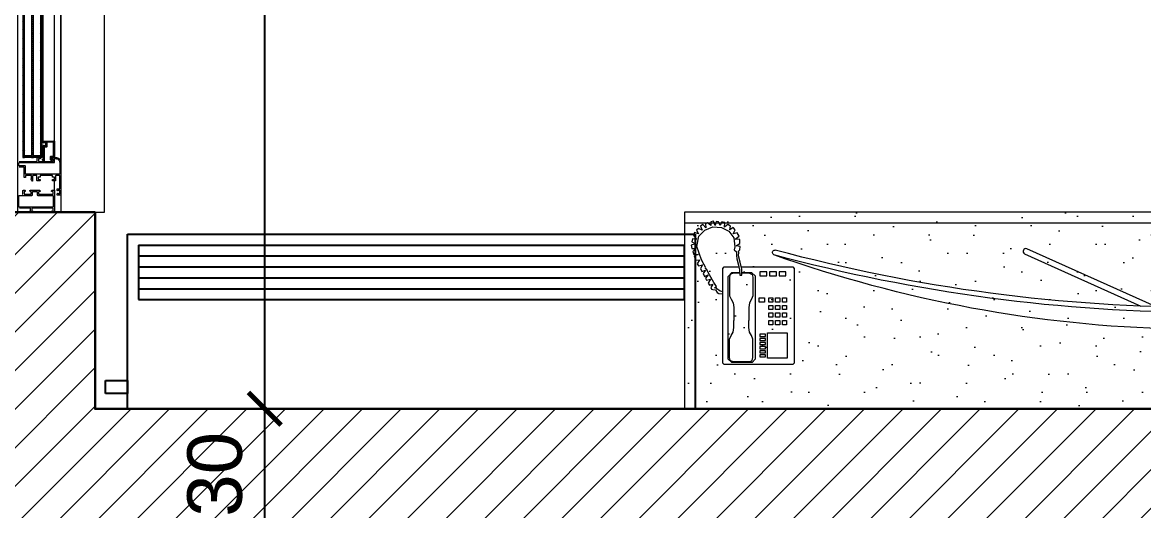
# Model space of a CAD drawing. Header units: centimetres. Extents: x 99002 to 104403, y -55119 to -48358.
# Drawn here: x 99912.7 to 100169.4, y -50980.7 to -50868.9 of the extents above; entities that cross this region are included whole.
import ezdxf

# ---------------------------------------------------------------- set-up
doc = ezdxf.new("R2010")
doc.units = ezdxf.units.CM
doc.header["$LTSCALE"] = 50
doc.header["$MEASUREMENT"] = 0
doc.layers.get('0').update_dxf_attribs({"color": 8})
doc.layers.add('COTE 50ème', color=1, linetype='Continuous')
doc.layers.add('klima', color=195, linetype='Continuous')
for name, color, linetype, lineweight in [('MACONNERIE COUPE', 7, 'Continuous', 30), ('MACONNERIE HACHURE', 253, 'Continuous', 13), ('MOBILE_Pen_No__18', 9, 'Continuous', 15), ('WINDOWS', 21, 'Continuous', 5)]:
    doc.layers.add(name, color=color, linetype=linetype, lineweight=lineweight)
doc.layers.add('MOBILE_Pen_No__12', color=7, linetype='Continuous', lineweight=18, true_color=0xa7a7a7)
doc.styles.add('RS_TXT_50', font='arial.ttf', dxfattribs={"height": 12.5})
doc.dimstyles.new('RS_50CM_LINEAIRE', dxfattribs={"dimscale": 5, "dimtxt": 12.5, "dimasz": 1.5, "dimexe": 1, "dimexo": 2.5, "dimgap": 1, "dimtad": 1, "dimdec": 1, "dimrnd": 0.5, "dimdsep": 46, "dimtxsty": 'RS_TXT_50', "dimblk1": 'ARCHTICK', "dimblk2": 'ARCHTICK', "dimsah": 1, "dimcen": 2.5, "dimdle": 1, "dimclrt": 4, "dimadec": 0, "dimazin": 2, "dimtfac": 1, "dimtdec": 1, "dimtix": 1, "dimtmove": 2, "dimatfit": 3, "dimfxl": 1, "dimtolj": 1, "dimtzin": 0, "dimarcsym": 0})

# ---------------------------------------------------------------- blocks, each defined once
blk = doc.blocks.new('DRITARE POS 3')
at = {"layer": 'WINDOWS'}
h = blk.add_hatch(dxfattribs=at)
h.set_pattern_fill('ANSI31', color=140, scale=2.5, angle=450)
h.set_pattern_definition([(135, (-46708.9128, -43842.58123), (-0.2209708691, -0.2209708691), [])])
h.paths.add_polyline_path([(-8.71, -90.15), (-8.71, -147.54), (-8.31, -147.54), (-8.31, -90.15)])
h.paths.add_polyline_path([(-6.71, -90.15), (-6.71, -147.54), (-6.31, -147.54), (-6.31, -90.15)])
h.paths.add_polyline_path([(-4.71, -90.15), (-4.71, -147.53), (-4.31, -147.53), (-4.31, -90.15)])
at = {"layer": 'WINDOWS', "transparency": 33554559}
h = blk.add_hatch(dxfattribs=at)
h.set_pattern_fill('ANSI31', color=140, angle=450)
h.set_pattern_definition([(135, (-46708.90849, -43859.58123), (-0.08838834765, -0.08838834765), [])])
h.paths.add_polyline_path([(-6.71, -147.54), (-8.31, -147.54), (-8.31, -147.14), (-6.71, -147.14)])
h.paths.add_polyline_path([(-4.71, -147.54), (-6.31, -147.54), (-6.31, -147.14), (-4.71, -147.14)])
h.paths.add_polyline_path([(-6.71, -90.55), (-8.31, -90.55), (-8.31, -90.15), (-6.71, -90.15)])
h.paths.add_polyline_path([(-4.71, -90.55), (-6.31, -90.55), (-6.31, -90.15), (-4.71, -90.15)])
h = blk.add_hatch(dxfattribs=at)
h.set_pattern_fill('ANSI31', color=256, angle=450)
h.set_pattern_definition([(135, (-46708.71279, -43842.58135), (-0.08838834765, -0.08838834765), [])])
h.paths.add_polyline_path([(-1.72, -147.16, -0.414214), (-1.81, -147.25), (-2.28, -147.25, 0.414214), (-2.37, -147.34), (-2.37, -148.08, 1.835735), (-2.15, -147.94), (-2.15, -147.47), (-1.74, -147.47), (-1.5, -147.53), (-1.5, -143.85, 0.414214), (-1.55, -143.8), (-4.06, -143.8, 0.414214), (-4.12, -143.85), (-4.12, -144.06, 0.250765), (-4.09, -144.1), (-3.92, -144.24, 0.599022), (-3.84, -144.19), (-3.84, -144.06), (-3.46, -144.06), (-3.46, -144.92), (-3.84, -144.92), (-3.84, -144.79, 0.649779), (-3.93, -144.74), (-4.1, -144.88, 0.212283), (-4.12, -144.92), (-4.12, -145.12, 0.414214), (-4.06, -145.18), (-4.02, -145.18), (-4.02, -147.92), (-4.15, -147.92, 0.603122), (-4.23, -148.07), (-3.99, -148.42, 0.737396), (-3.82, -148.37), (-3.82, -145.18), (-3.31, -145.18, 0.414214), (-3.22, -145.08), (-3.22, -144.02), (-1.81, -144.02, -0.414214), (-1.72, -144.11)])
at = {"layer": 'WINDOWS'}
for p, q in [((-0.01, -148.63), (0, -88.98)), ((-4.11, -93.84), (-4.12, -143.85)), ((-1.5, -143.85), (-1.49, -93.84)), ((-1.5, -155.12), (-1.5, -152.86))]:
    blk.add_line(p, q, dxfattribs=at)
for points in [[(-9.9, -160.11), (-9.9, 0), (0, 0), (0, -160.11)], [(-1.78, -158.84), (-1.83, -158.9), (-9.56, -158.9), (-9.62, -158.84), (-9.62, -156.3), (-9.56, -156.25), (-6.63, -156.25), (-6.54, -156.15), (-6.54, -155.41), (-6.44, -155.31), (-5.51, -155.31), (-5.42, -155.41), (-5.42, -156.15), (-5.32, -156.25), (-1.83, -156.25), (-1.78, -156.3)]]:
    blk.add_lwpolyline(points, close=True, dxfattribs=at)
at = {"layer": 'WINDOWS', "color": 165}
blk.add_lwpolyline([(0, 0), (0, -160.11), (10, -160.11), (10, 0)], close=True, dxfattribs=at)
at = {"layer": 'WINDOWS', "color": 140}
for points in [[(-8.71, -90.15), (-8.71, -147.54), (-8.31, -147.54), (-8.31, -90.15)], [(-6.71, -90.15), (-6.71, -147.54), (-6.31, -147.54), (-6.31, -90.15)], [(-4.71, -90.15), (-4.71, -147.53), (-4.31, -147.53), (-4.31, -90.15)], [(-6.71, -147.54), (-8.31, -147.54), (-8.31, -147.14), (-6.71, -147.14)], [(-4.71, -147.54), (-6.31, -147.54), (-6.31, -147.14), (-4.71, -147.14)]]:
    blk.add_lwpolyline(points, close=True, dxfattribs=at)
at = {"layer": 'WINDOWS'}
for points in [[(-9.56, -148.46), (-5.47, -148.46, 0.414214), (-5.42, -148.41), (-5.42, -147.59, -0.414214), (-5.36, -147.53), (-4.97, -147.53, -0.198912), (-4.93, -147.55), (-4.78, -147.7, -0.198912), (-4.76, -147.74), (-4.76, -147.81, -0.414214), (-4.82, -147.87), (-5.04, -147.87, 0.414214), (-5.14, -147.96), (-5.14, -148.37, 0.414214), (-5.04, -148.46), (-1.87, -148.46, 0.414214), (-1.78, -148.37), (-1.78, -147.96, 0.414214), (-1.87, -147.87), (-2.09, -147.87, -0.414214), (-2.15, -147.81), (-2.15, -147.74, -0.198912), (-2.13, -147.7), (-1.98, -147.55, -0.198912), (-1.94, -147.53), (-1.22, -147.53, -0.414214), (0, -148.74), (0, -156.1, -0.414214), (-0.06, -156.15), (-0.84, -156.15, -0.414214), (-0.9, -156.1), (-0.9, -155.89, -0.250765), (-0.88, -155.85), (-0.71, -155.72, -0.599022), (-0.62, -155.76), (-0.62, -155.86, 0.414214), (-0.56, -155.91), (-0.3, -155.91, 0.414214), (-0.25, -155.86), (-0.25, -155.07, 0.414214), (-0.3, -155.02), (-0.56, -155.02, 0.414214), (-0.62, -155.07), (-0.62, -155.16, -0.599022), (-0.71, -155.21), (-0.88, -155.08, -0.250765), (-0.9, -155.03), (-0.9, -154.83, -0.414214), (-0.84, -154.77), (-0.34, -154.77, 0.414214), (-0.28, -154.72), (-0.28, -151.77, 0.414214), (-0.38, -151.67), (-1.12, -151.67, 0.414214), (-1.22, -151.77), (-1.22, -152.79, -0.414214), (-1.31, -152.89), (-1.87, -152.89, -0.414214), (-1.96, -152.79), (-1.96, -152.66, -0.414214), (-1.91, -152.61), (-1.55, -152.61, 0.414214), (-1.5, -152.55), (-1.5, -152.1, 0.414214), (-1.55, -152.05), (-1.91, -152.05, -0.414214), (-1.96, -151.99), (-1.96, -151.73, 0.414214), (-2.02, -151.67), (-4.71, -151.67, 0.414214), (-4.76, -151.73), (-4.76, -151.99, -0.414214), (-4.82, -152.05), (-5.17, -152.05, 0.414214), (-5.23, -152.1), (-5.23, -152.55, 0.414214), (-5.17, -152.61), (-4.82, -152.61, -0.414214), (-4.76, -152.66), (-4.76, -152.79, -0.414214), (-4.86, -152.89), (-5.42, -152.89, -0.414214), (-5.51, -152.79), (-5.51, -151.77, 0.414214), (-5.6, -151.67), (-6.39, -151.67, 0.414214), (-6.48, -151.77), (-6.48, -152.89, -0.809546), (-6.66, -152.93), (-6.85, -152.5, -0.543142), (-6.8, -152.42, 0.414214), (-6.74, -152.36), (-6.74, -151.77, 0.414214), (-6.84, -151.67), (-8.07, -151.67, 0.414214), (-8.12, -151.73), (-8.12, -152.08, -0.414214), (-8.18, -152.14), (-8.35, -152.14, -0.414214), (-8.4, -152.08), (-8.4, -149.86, 0.414214), (-8.5, -149.77), (-9.56, -149.77, 0.414214)], [(-8.83, -155.97, 0.414214), (-8.74, -155.87), (-8.74, -155.22, -0.414214), (-8.55, -155.03), (-8.3, -155.03, -0.198912), (-8.26, -155.05), (-8.2, -155.11, -0.198912), (-8.18, -155.15), (-8.18, -155.26, -0.414214), (-8.24, -155.31), (-8.4, -155.31, 0.414214), (-8.46, -155.37), (-8.46, -155.87, 0.414214), (-8.37, -155.97), (-6.91, -155.97, 0.414214), (-6.82, -155.87), (-6.82, -155.37, 0.414214), (-6.87, -155.31), (-7.04, -155.31, -0.414214), (-7.1, -155.26), (-7.1, -155.15, -0.198912), (-7.08, -155.11), (-7.02, -155.05, -0.198912), (-6.98, -155.03), (-4.97, -155.03, -0.198912), (-4.93, -155.05), (-4.78, -155.2, -0.198912), (-4.76, -155.24), (-4.76, -155.31, -0.414214), (-4.82, -155.37), (-5.01, -155.37, 0.340481), (-5.14, -155.46), (-5.14, -155.87, 0.414214), (-5.04, -155.97), (-1.87, -155.97, 0.414214), (-1.78, -155.87), (-1.78, -155.46, 0.414214), (-1.87, -155.37), (-2.09, -155.37, -0.414214), (-2.15, -155.31), (-2.15, -155.24, -0.198912), (-2.13, -155.2), (-1.98, -155.05, -0.198912), (-1.94, -155.03), (-1.55, -155.03, -0.414214), (-1.5, -155.09), (-1.5, -160.06, -0.414214), (-1.55, -160.11), (-2.13, -160.11, -0.322823), (-2.19, -160.07), (-2.24, -159.91, -0.511918), (-2.19, -159.83), (-1.87, -159.83, 0.414214), (-1.78, -159.74), (-1.78, -159.27, 0.414214), (-1.87, -159.18), (-6.57, -159.18, 0.414214), (-6.67, -159.27), (-6.67, -159.74, 0.414214), (-6.57, -159.83), (-6.44, -159.83, -0.511918), (-6.39, -159.91), (-6.45, -160.07, -0.322823), (-6.5, -160.11), (-7.12, -160.11, -0.322823), (-7.17, -160.07), (-7.23, -159.91, -0.511918), (-7.17, -159.83), (-7.04, -159.83, 0.414214), (-6.95, -159.74), (-6.95, -159.27, 0.414214), (-7.04, -159.18), (-9.52, -159.18, 0.414214)]]:
    blk.add_lwpolyline(points, format="xyb", dxfattribs=at)
for points in [[(-1.74, -147.47), (-2.09, -147.47, 0.414214), (-2.15, -147.53), (-2.15, -147.9, 0.247394), (-2.13, -147.95, -1.657435), (-2.37, -148.08), (-2.37, -147.34, -0.414214), (-2.28, -147.25), (-1.81, -147.25, 0.414214), (-1.72, -147.16), (-1.72, -144.11, 0.414214), (-1.81, -144.02), (-3.16, -144.02, 0.414214), (-3.22, -144.08), (-3.22, -145.08, -0.414214), (-3.31, -145.18), (-3.76, -145.18, 0.414214), (-3.82, -145.23), (-3.82, -148.37, -0.737396), (-3.99, -148.42), (-4.23, -148.07, -0.603122), (-4.15, -147.92), (-4.08, -147.92, 0.414214), (-4.02, -147.87), (-4.02, -145.18), (-4.06, -145.18, -0.414214), (-4.12, -145.12), (-4.12, -144.92, -0.250765), (-4.09, -144.87), (-3.92, -144.74, -0.599022), (-3.84, -144.79), (-3.84, -144.86, 0.414214), (-3.78, -144.92), (-3.52, -144.92, 0.414214), (-3.46, -144.86), (-3.46, -144.11, 0.414214), (-3.52, -144.06), (-3.78, -144.06, 0.414214), (-3.84, -144.11), (-3.84, -144.19, -0.599022), (-3.92, -144.24), (-4.09, -144.1, -0.250765), (-4.12, -144.06), (-4.12, -143.85, -0.414214), (-4.06, -143.8), (-1.55, -143.8, -0.414214), (-1.5, -143.85), (-1.5, -147.47), (-1.5, -147.53), (-1.74, -147.53)], [(-1.5, -147.9, -0.414214), (-1.4, -147.81), (-1.18, -147.81), (-1.18, -147.81, -0.414214), (-0.28, -148.74), (-0.28, -151.34, -0.414214), (-0.34, -151.39), (-8.07, -151.39, -0.414214), (-8.12, -151.34), (-8.12, -149.58, 0.414214), (-8.22, -149.49), (-9.52, -149.49, -0.414214), (-9.62, -149.4), (-9.62, -148.84, -0.414214), (-9.52, -148.74), (-1.59, -148.74, 0.414214), (-1.5, -148.65)]]:
    blk.add_lwpolyline(points, format="xyb", close=True, dxfattribs=at)
blk = doc.blocks.new('Samsung Curved UHD TV_top_cad-block.com')
at = {"color": 0}
for points in [[(-9.4, 104), (-9.4, 18.2, -0.414214), (-27.4, 0.2), (-43.3, 0.2, 0.08003), (-575.5, -98.3)], [(10.6, 104), (10.6, 18.2, 0.414214), (28.6, 0.2), (44.4, 0.2, -0.08003), (576.7, -98.3)], [(-69.5, -29.6), (-240.1, -106.2, -0.969023), (-243.1, -99.6), (-88.9, -30.3)], [(70.7, -29.6), (241.3, -106.2, 0.969023), (244.3, -99.6), (90.1, -30.3)]]:
    blk.add_lwpolyline(points, format="xyb", dxfattribs=at)
for points in [[(0.6, 105.8), (-7.6, 105.8)], [(0.6, 105.8), (8.8, 105.8)]]:
    blk.add_lwpolyline(points, dxfattribs=at)
for centre, radius, start, end in [((-7.6, 104), 1.8, 90, 180), ((8.8, 104), 1.8, 0, 90), ((-1.5, 2066.6), 2066.6, 269.2806, 270.801), ((0.6, -2232.7), 2210.8, 74.8955, 105.1045), ((0.6, -2232.7), 2204.3, 74.8955, 105.1045), ((-573.7, -101.2), 3.43, 122.2401, 267.969), ((574.9, -101.2), 3.43, 272.031, 57.7599)]:
    blk.add_arc(centre, radius, start, end, dxfattribs=at)
blk = doc.blocks.new('_ArchTick')
at = {"color": 0, "linetype": 'ByBlock', "const_width": 0.15}
blk.add_lwpolyline([(-0.5, -0.5), (0.5, 0.5)], dxfattribs=at)
blk = doc.blocks.new('*D1037')
at = {"layer": 'COTE 50ème', "color": 0, "lineweight": -2, "ltscale": 0.5, "transparency": 16777216}
for p, q in [((99968.19, -50992.36), (99968.19, -50952.36)), ((99966.84, -50957.36), (99973.19, -50957.36)), ((99966.84, -50987.36), (99973.19, -50987.36))]:
    blk.add_line(p, q, dxfattribs=at)
at = {"layer": 'Defpoints', "color": 0, "ltscale": 0.5, "transparency": 16777216}
for p in [(99954.34, -50957.36), (99968.19, -50957.36), (99954.34, -50987.36)]:
    blk.add_point(p, dxfattribs=at)
at = {"layer": 'COTE 50ème', "color": 0, "lineweight": -2, "ltscale": 0.5, "transparency": 16777216, "xscale": 7.5, "yscale": 7.5, "zscale": 7.5}
for p, rotation in [((99968.19, -50957.36), 90), ((99968.19, -50987.36), 270)]:
    blk.add_blockref('_ArchTick', p, dxfattribs=dict(at, rotation=rotation))
at = {"layer": 'COTE 50ème', "color": 4, "ltscale": 0.5, "transparency": 16777216, "insert": (99956.8, -50972.36), "char_height": 12.5, "attachment_point": 5, "rotation": 90, "style": 'RS_TXT_50'}
blk.add_mtext('\\A1;30', dxfattribs=at)
blk = doc.blocks.new('*D1038')
at = {"layer": 'COTE 50ème', "color": 0, "lineweight": -2, "ltscale": 0.5, "transparency": 16777216}
for p, q in [((99968.19, -50962.36), (99968.19, -50352.36)), ((99925.68, -50357.36), (99973.19, -50357.36)), ((99966.84, -50957.36), (99973.19, -50957.36))]:
    blk.add_line(p, q, dxfattribs=at)
at = {"layer": 'Defpoints', "color": 0, "ltscale": 0.5, "transparency": 16777216}
for p in [(99913.18, -50357.36), (99968.19, -50357.36), (99954.34, -50957.36)]:
    blk.add_point(p, dxfattribs=at)
at = {"layer": 'COTE 50ème', "color": 0, "lineweight": -2, "ltscale": 0.5, "transparency": 16777216, "xscale": 7.5, "yscale": 7.5, "zscale": 7.5}
for p, rotation in [((99968.19, -50357.36), 90), ((99968.19, -50957.36), 270)]:
    blk.add_blockref('_ArchTick', p, dxfattribs=dict(at, rotation=rotation))
at = {"layer": 'COTE 50ème', "color": 4, "ltscale": 0.5, "transparency": 16777216, "insert": (99956.81, -50657.36), "char_height": 12.5, "attachment_point": 5, "rotation": 90, "style": 'RS_TXT_50'}
blk.add_mtext('\\A1;600', dxfattribs=at)

msp = doc.modelspace()

# ---------------------------------------------------------------- hatches: boundary and pattern name
at = {"layer": 'MACONNERIE HACHURE'}
h = msp.add_hatch(dxfattribs=at)
h.set_pattern_fill('ANSI31', color=256, scale=50, style=0)
h.set_pattern_definition([(45, (0, 5835.283), (-4.41941738, 4.41941738), [])])
h.paths.add_polyline_path([(101144.34, -51327.36), (101124.34, -51327.36), (101124.34, -51297.36), (101144.34, -51297.36)])
h.paths.add_polyline_path([(100644.34, -51327.36), (100664.34, -51327.36), (100664.34, -51297.36), (100644.34, -51297.36)])
h.paths.add_polyline_path([(101224.34, -50332.36), (101199.34, -50332.36), (101199.34, -50238.36), (101224.34, -50238.36)])
h.paths.add_polyline_path([(101224.34, -50357.36), (101199.34, -50357.36), (101199.34, -50513.36), (101147.34, -50513.36), (101147.34, -50535.36), (101159.34, -50535.36), (101159.34, -50525.36), (101284.34, -50525.36), (101284.34, -50513.36), (101224.34, -50513.36)])
h.paths.add_polyline_path([(100564.34, -50332.36), (100589.34, -50332.36), (100589.34, -50238.36), (100564.34, -50238.36)])
h.paths.add_polyline_path([(101329.34, -50332.36), (101499.34, -50332.36), (101499.34, -50357.36), (101329.34, -50357.36)])
h.paths.add_polyline_path([(101624.34, -49932.36), (101524.34, -49932.36), (101524.34, -49907.36), (101624.34, -49907.36)])
h.paths.add_polyline_path([(101284.34, -49932.36), (101344.34, -49932.36), (101344.34, -49907.36), (101259.34, -49907.36), (101259.34, -49972.36), (101224.34, -49972.36), (101224.34, -49997.36), (101284.34, -49997.36)])
h.paths.add_polyline_path([(101964.34, -50062.36), (101964.34, -49997.36), (101859.34, -49997.36), (101859.34, -49932.36), (101804.34, -49932.36), (101804.34, -49907.36), (101884.34, -49907.36), (101884.34, -49972.36), (101994.34, -49972.36), (101994.34, -50037.36), (102012.19, -50037.36), (102012.19, -50062.36)])
h.paths.add_polyline_path([(101994.34, -50332.36), (101969.34, -50332.36), (101969.34, -50299.36), (101994.34, -50299.36)])
h.paths.add_polyline_path([(100164.34, -49932.36), (100264.34, -49932.36), (100264.34, -49907.36), (100164.34, -49907.36)])
h.paths.add_polyline_path([(100504.34, -49932.36), (100444.34, -49932.36), (100444.34, -49907.36), (100529.34, -49907.36), (100529.34, -49972.36), (100564.34, -49972.36), (100564.34, -49997.36), (100504.34, -49997.36)])
h.paths.add_polyline_path([(99824.34, -50062.36), (99824.34, -49997.36), (99929.34, -49997.36), (99929.34, -49932.36), (99984.34, -49932.36), (99984.34, -49907.36), (99904.34, -49907.36), (99904.34, -49972.36), (99794.34, -49972.36), (99794.34, -50037.36), (99776.49, -50037.36), (99776.49, -50062.36)])
h.paths.add_polyline_path([(99794.34, -50332.36), (99819.34, -50332.36), (99819.34, -50299.36), (99794.34, -50299.36)])
h.paths.add_polyline_path([(100121.34, -50332.36), (100104.34, -50332.21), (100104.34, -50357.21), (100121.34, -50357.36)])
h.paths.add_polyline_path([(101667.34, -50332.36), (101684.34, -50332.21), (101684.34, -50357.21), (101667.34, -50357.36)])
h.paths.add_polyline_path([(101969.34, -50417.36), (101994.34, -50417.36), (101994.34, -50357.36), (101969.34, -50357.36)])
h.paths.add_polyline_path([(101499.34, -51305.36), (101509.34, -51305.36), (101509.34, -51317.36), (101469.34, -51317.36), (101469.34, -51305.36), (101479.34, -51305.36), (101479.34, -50987.36), (101309.34, -50987.36), (101309.34, -51305.36), (101387.35, -51305.36), (101387.35, -51317.36), (101289.34, -51317.36), (101289.34, -50957.36), (101859.34, -50957.36), (101859.34, -50912.36), (101884.34, -50912.36), (101884.34, -50962.36), (101994.34, -50962.36), (101994.34, -50982.36), (101884.34, -50982.36), (101884.34, -51032.36), (101859.34, -51032.36), (101859.34, -50987.36), (101499.34, -50987.36)])
h.paths.add_polyline_path([(100459.34, -50332.36), (100289.34, -50332.36), (100289.34, -50357.36), (100459.34, -50357.36)])
h.paths.add_polyline_path([(100164.34, -50363.36), (100164.34, -50358.36), (100216.34, -50358.36), (100216.34, -50357.36), (100221.34, -50357.36), (100221.34, -50363.36)])
h.paths.add_polyline_path([(100714.18, -51192.36), (100664.34, -51192.36), (100664.34, -51152.36), (100714.18, -51152.36)])
h.paths.add_polyline_path([(100874.34, -51192.36), (100834.34, -51192.36), (100834.34, -51152.36), (100874.34, -51152.36)])
h.paths.add_polyline_path([(100734.34, -51547.36), (100644.34, -51547.36), (100644.34, -51487.36), (100491.34, -51487.36), (100491.34, -51750.36), (100479.34, -51750.36), (100479.34, -51612.36), (100469.34, -51612.36), (100469.34, -51600.36), (100479.34, -51600.36), (100479.34, -51462.36), (100644.34, -51462.36), (100644.34, -51427.36), (100664.34, -51427.36), (100664.34, -51511.36), (100734.34, -51511.36), (100734.34, -51462.36), (100769.34, -51462.36), (100769.34, -51482.36), (100759.34, -51482.36), (100759.34, -51532.36), (100734.34, -51532.36), (100734.34, -51516.36), (100664.34, -51516.36), (100664.34, -51542.36), (100734.34, -51542.36)])
h.paths.add_polyline_path([(99929.34, -51940.47), (99904.34, -51940.47), (99904.34, -51987.36), (99929.34, -51987.36)])
h.paths.add_polyline_path([(100289.34, -51305.36), (100279.34, -51305.36), (100279.34, -51317.36), (100319.34, -51317.36), (100319.34, -51305.36), (100309.34, -51305.36), (100309.34, -50987.36), (100479.34, -50987.36), (100479.34, -51305.36), (100401.33, -51305.36), (100401.33, -51317.36), (100499.34, -51317.36), (100499.34, -50957.36), (99929.34, -50957.36), (99929.34, -50912.36), (99904.34, -50912.36), (99904.34, -50962.36), (99794.34, -50962.36), (99794.34, -50982.36), (99904.34, -50982.36), (99904.34, -51032.36), (99929.34, -51032.36), (99929.34, -50987.36), (100289.34, -50987.36)])
h.paths.add_polyline_path([(99819.34, -50417.36), (99794.34, -50417.36), (99794.34, -50357.36), (99819.34, -50357.36)])
h.paths.add_polyline_path([(100564.34, -50357.36), (100589.34, -50357.36), (100589.34, -50513.36), (100641.34, -50513.36), (100641.34, -50535.36), (100629.34, -50535.36), (100629.34, -50525.36), (100504.34, -50525.36), (100504.34, -50513.36), (100564.34, -50513.36)])
h.paths.add_polyline_path([(100589.34, -50162.36), (100589.34, -50142.36), (100639.34, -50142.36), (100639.34, -50022.36), (100664.34, -50022.36), (100664.34, -50137.36), (100681.84, -50137.36), (100681.84, -50162.36)])
h.paths.add_polyline_path([(99929.34, -51612.36), (99929.34, -51670.47), (99904.34, -51670.47), (99904.34, -51617.36), (99794.34, -51617.36), (99794.34, -51527.36), (99819.34, -51527.36), (99819.34, -51592.36), (100152.34, -51592.36), (100152.34, -51419.36), (100164.34, -51419.36), (100164.34, -51427.36), (100220.34, -51427.36), (100220.34, -51439.36), (100164.34, -51439.36), (100164.34, -51587.36), (100312.34, -51587.36), (100312.34, -51439.36), (100302.34, -51439.36), (100302.34, -51427.36), (100324.34, -51427.36), (100324.34, -51600.36), (100377.21, -51600.36), (100377.21, -51612.36)])
h.paths.add_polyline_path([(100164.34, -51285.36), (100164.34, -51305.36), (100187.34, -51305.36), (100187.34, -51317.36), (100164.34, -51317.36), (100164.34, -51327.36), (100152.34, -51327.36), (100152.34, -51297.36), (99929.34, -51297.36), (99929.34, -51285.36)])
h.paths.add_polyline_path([(100729.34, -50647.36), (100729.34, -50635.36), (100641.34, -50635.36), (100641.34, -50627.36), (100629.34, -50627.36), (100629.34, -50647.36)])
h.paths.add_polyline_path([(99819.34, -51297.36), (99794.34, -51297.36), (99794.34, -51347.36), (99819.34, -51347.36)])
h.paths.add_polyline_path([(99819.34, -50647.36), (99794.34, -50647.36), (99794.34, -50597.36), (99819.34, -50597.36)])
h.paths.add_polyline_path([(99929.34, -51247.36), (99904.34, -51247.36), (99904.34, -51192.47), (99929.34, -51192.47)], flags=17)
h.paths.add_polyline_path([(99929.34, -50697.36), (99904.34, -50697.36), (99904.34, -50752.25), (99929.34, -50752.25)])
h.paths.add_polyline_path([(101074.51, -51192.36), (101124.34, -51192.36), (101124.34, -51152.36), (101074.51, -51152.36)])
h.paths.add_polyline_path([(100914.34, -51192.36), (100954.34, -51192.36), (100954.34, -51152.36), (100914.34, -51152.36)])
h.paths.add_polyline_path([(100759.34, -52012.36), (100779.34, -52012.36), (100779.34, -52037.36), (100759.34, -52037.36)])
h.paths.add_polyline_path([(100444.34, -52012.36), (100444.34, -52037.36), (100624.34, -52037.36), (100624.34, -52012.36), (100491.34, -52012.36), (100491.34, -51842.36), (100479.34, -51842.36), (100479.34, -52012.36)])
h.paths.add_polyline_path([(101054.34, -51547.36), (101144.34, -51547.36), (101144.34, -51487.36), (101297.34, -51487.36), (101297.34, -51752.36), (101309.34, -51752.36), (101309.34, -51612.36), (101319.34, -51612.36), (101319.34, -51600.36), (101309.34, -51600.36), (101309.34, -51462.36), (101144.34, -51462.36), (101144.34, -51427.36), (101124.34, -51427.36), (101124.34, -51511.36), (101054.34, -51511.36), (101054.34, -51462.36), (100869.34, -51462.36), (100869.34, -51482.36), (101029.34, -51482.36), (101029.34, -51532.36), (101054.34, -51532.36), (101054.34, -51516.36), (101124.34, -51516.36), (101124.34, -51542.36), (101054.34, -51542.36)])
h.paths.add_polyline_path([(101859.34, -51940.47), (101884.34, -51940.47), (101884.34, -51987.36), (101859.34, -51987.36)])
h.paths.add_polyline_path([(100879.34, -50162.36), (100861.84, -50162.36), (100861.84, -50137.36), (100879.34, -50137.36), (100879.34, -49972.36), (100909.34, -49972.36), (100909.34, -50137.36), (100926.84, -50137.36), (100926.84, -50162.36), (100909.34, -50162.36), (100909.34, -50635.36), (100977.34, -50635.36), (100977.34, -50647.36), (100909.34, -50647.36), (100909.34, -50822.36), (100879.34, -50822.36), (100879.34, -50647.36), (100811.34, -50647.36), (100811.34, -50635.36), (100879.34, -50635.36)])
h.paths.add_polyline_path([(101199.34, -50162.36), (101199.34, -50142.36), (101149.34, -50142.36), (101149.34, -50022.36), (101124.34, -50022.36), (101124.34, -50137.36), (101106.84, -50137.36), (101106.84, -50162.36)])
h.paths.add_polyline_path([(99929.34, -52012.36), (99984.34, -52012.36), (99984.34, -52037.36), (99929.34, -52037.36)])
h.paths.add_polyline_path([(100164.34, -52012.36), (100164.34, -52037.36), (100264.34, -52037.36), (100264.34, -52012.36)])
h.paths.add_polyline_path([(100879.34, -52012.36), (101029.34, -52012.36), (101029.34, -52037.36), (100879.34, -52037.36)])
h.paths.add_polyline_path([(101164.34, -52012.36), (101297.34, -52012.36), (101297.34, -51842.36), (101309.34, -51842.36), (101309.34, -52012.36), (101859.34, -52012.36), (101859.34, -52037.36), (101164.34, -52037.36)])
h.paths.add_polyline_path([(101859.34, -51612.36), (101859.34, -51670.47), (101884.34, -51670.47), (101884.34, -51617.36), (101994.34, -51617.36), (101994.34, -51527.36), (101969.34, -51527.36), (101969.34, -51592.36), (101636.34, -51592.36), (101636.34, -51419.36), (101624.34, -51419.36), (101624.34, -51427.36), (101568.34, -51427.36), (101568.34, -51439.36), (101624.34, -51439.36), (101624.34, -51587.36), (101476.34, -51587.36), (101476.34, -51439.36), (101486.34, -51439.36), (101486.34, -51427.36), (101464.34, -51427.36), (101464.34, -51600.36), (101411.48, -51600.36), (101411.48, -51612.36)])
h.paths.add_polyline_path([(101624.34, -51285.36), (101624.34, -51305.36), (101601.34, -51305.36), (101601.34, -51317.36), (101624.34, -51317.36), (101624.34, -51327.36), (101636.34, -51327.36), (101636.34, -51297.36), (101859.34, -51297.36), (101859.34, -51285.36)])
h.paths.add_polyline_path([(101059.34, -50647.36), (101059.34, -50635.36), (101147.34, -50635.36), (101147.34, -50627.36), (101159.34, -50627.36), (101159.34, -50647.36)])
h.paths.add_polyline_path([(101969.34, -51297.36), (101994.34, -51297.36), (101994.34, -51347.36), (101969.34, -51347.36)])
h.paths.add_polyline_path([(101969.34, -50647.36), (101994.34, -50647.36), (101994.34, -50597.36), (101969.34, -50597.36)])
h.paths.add_polyline_path([(101859.34, -51247.36), (101884.34, -51247.36), (101884.34, -51192.47), (101859.34, -51192.47)], flags=17)
h.paths.add_polyline_path([(101859.34, -50697.36), (101884.34, -50697.36), (101884.34, -50752.25), (101859.34, -50752.25)])
at = {"layer": 'MOBILE_Pen_No__18', "linetype": 'Continuous', "lineweight": 15}
h = msp.add_hatch(dxfattribs=at)
h.set_pattern_fill('CUT_STONE', color=9, angle=360, style=0, pattern_type=2)
h.set_pattern_definition([(315, (101484.373, -50932.362), (-6.36396, -6.36396), [0, -6, 0, -9]), (250, (101504.373, -50932.362), (8.457234, -3.07818), [0, -4.4, 0, -7.6])])
h.paths.add_polyline_path([(100304.31, -50912.36), (100064.31, -50912.36), (100064.31, -50957.36), (100304.31, -50957.36)])

# ---------------------------------------------------------------- linework, layer by layer
at = {"layer": 'klima', "linetype": 'Continuous', "lineweight": 25}
for p, q in [((99936.75, -50917.36), (100066.75, -50917.36)), ((99936.75, -50957.36), (99936.75, -50917.36)), ((100066.75, -50917.36), (100066.75, -50957.36)), ((99939.25, -50919.86), (100064.25, -50919.86)), ((99939.25, -50919.86), (99939.25, -50932.36)), ((100064.25, -50919.86), (100064.25, -50932.36)), ((99939.25, -50922.36), (100064.25, -50922.36)), ((99939.25, -50924.86), (100064.25, -50924.86)), ((99939.25, -50927.36), (100064.25, -50927.36)), ((99939.25, -50929.86), (100064.25, -50929.86)), ((99939.25, -50932.36), (100064.25, -50932.36)), ((99931.75, -50953.86), (99931.75, -50950.86)), ((99931.75, -50950.86), (99936.75, -50950.86)), ((99931.75, -50953.86), (99931.75, -50950.86)), ((99931.75, -50950.86), (99936.75, -50950.86)), ((99936.75, -50950.86), (99936.75, -50953.86)), ((99936.75, -50950.86), (99936.75, -50953.86)), ((99936.75, -50953.86), (99931.75, -50953.86)), ((99936.75, -50953.86), (99931.75, -50953.86)), ((100066.75, -50957.36), (99936.75, -50957.36))]:
    msp.add_line(p, q, dxfattribs=at)
at = {"layer": 'MACONNERIE COUPE'}
msp.add_lwpolyline([(100289.34, -51305.36), (100279.34, -51305.36), (100279.34, -51317.36), (100319.34, -51317.36), (100319.34, -51305.36), (100309.34, -51305.36), (100309.34, -50987.36), (100479.34, -50987.36), (100479.34, -51305.36), (100401.33, -51305.36), (100401.33, -51317.36), (100499.34, -51317.36), (100499.34, -50957.36), (99929.34, -50957.36), (99929.34, -50912.36), (99904.34, -50912.36), (99904.34, -50962.36), (99794.34, -50962.36), (99794.34, -50982.36), (99904.34, -50982.36), (99904.34, -51032.36), (99929.34, -51032.36), (99929.34, -50987.36), (100289.34, -50987.36)], close=True, dxfattribs=at)
at = {"layer": 'MOBILE_Pen_No__12', "color": 253, "linetype": 'Continuous', "lineweight": 18, "true_color": 0xa7a7a7}
for p, q in [((100304.31, -50912.36), (100064.31, -50912.36)), ((100064.31, -50912.36), (100064.31, -50957.36)), ((100069.6, -50914.74), (100069.09, -50914.99)), ((100070.33, -50915.37), (100069.6, -50914.74)), ((100070.36, -50914.51), (100070.33, -50915.37)), ((100070.97, -50914.35), (100070.36, -50914.51)), ((100071.32, -50915.37), (100070.97, -50914.35)), ((100071.54, -50914.45), (100071.32, -50915.37)), ((100072.08, -50914.51), (100071.54, -50914.45)), ((100072.47, -50915.37), (100072.08, -50914.51)), ((100072.88, -50914.51), (100072.47, -50915.37)), ((100073.55, -50914.71), (100072.88, -50914.51)), ((100073.45, -50915.76), (100073.55, -50914.71)), ((100304.31, -50914.86), (100064.31, -50914.86)), ((100066.61, -50917), (100066.35, -50917.64)), ((100067.53, -50917.28), (100066.61, -50917)), ((100067.5, -50916.04), (100067.09, -50916.42)), ((100067.09, -50916.42), (100067.53, -50917.28)), ((100068.39, -50916.42), (100067.5, -50916.04)), ((100067.6, -50917.83), (100069, -50916.46)), ((100068.52, -50915.12), (100068.01, -50915.56)), ((100068.01, -50915.56), (100068.39, -50916.42)), ((100069.19, -50915.95), (100068.52, -50915.12)), ((100069, -50916.46), (100070.84, -50915.66)), ((100069.09, -50914.99), (100069.19, -50915.95)), ((100070.84, -50915.66), (100072.75, -50915.82)), ((100072.75, -50915.82), (100074.44, -50916.71)), ((100074.22, -50915.12), (100073.45, -50915.76)), ((100074.82, -50915.5), (100074.22, -50915.12)), ((100074.44, -50916.71), (100075.65, -50918.24)), ((100074.69, -50916.36), (100074.82, -50915.5)), ((100075.43, -50915.82), (100074.69, -50916.36)), ((100075.9, -50916.39), (100075.43, -50915.82)), ((100075.46, -50917.28), (100075.9, -50916.39)), ((100076.41, -50917.09), (100075.46, -50917.28)), ((100076.83, -50917.83), (100076.41, -50917.09)), ((100066.83, -50919.58), (100065.85, -50919.86)), ((100065.85, -50919.86), (100066, -50920.66)), ((100066.13, -50918.46), (100066, -50919.1)), ((100066, -50919.1), (100066.83, -50919.58)), ((100067.12, -50918.5), (100066.13, -50918.46)), ((100066.35, -50917.64), (100067.12, -50918.5)), ((100067.15, -50920.21), (100067.6, -50917.83)), ((100075.65, -50918.24), (100075.81, -50920.25)), ((100075.93, -50918.53), (100076.83, -50917.83)), ((100076.95, -50918.62), (100075.93, -50918.53)), ((100076.13, -50920.02), (100077.02, -50919.48)), ((100077.02, -50919.48), (100076.95, -50918.62)), ((100066, -50920.66), (100066.86, -50920.66)), ((100066.86, -50920.66), (100066.2, -50921.3)), ((100066.2, -50921.3), (100066.42, -50922.03)), ((100066.42, -50922.03), (100067.44, -50922)), ((100067.44, -50922), (100066.51, -50922.35)), ((100066.51, -50922.35), (100066.8, -50923.3)), ((100068.2, -50923.21), (100067.15, -50920.21)), ((100075.81, -50920.25), (100075.68, -50920.98)), ((100075.68, -50920.98), (100076.25, -50921.39)), ((100077.05, -50920.18), (100076.13, -50920.02)), ((100076.25, -50921.39), (100076.22, -50922.22)), ((100076.22, -50922.22), (100076.32, -50922.99)), ((100076.63, -50921.3), (100076.99, -50920.95)), ((100076.73, -50921.49), (100076.63, -50921.3)), ((100076.7, -50922.32), (100076.73, -50921.49)), ((100077.08, -50923.81), (100076.7, -50922.32)), ((100076.99, -50920.95), (100077.05, -50920.18)), ((100066.8, -50923.3), (100067.75, -50923.21)), ((100067.75, -50923.21), (100067.18, -50924.13)), ((100067.18, -50924.13), (100067.53, -50924.64)), ((100067.53, -50924.64), (100068.42, -50924.39)), ((100068.42, -50924.39), (100067.95, -50925.25)), ((100069.22, -50925.06), (100068.2, -50923.21)), ((100069.12, -50925.31), (100069.22, -50925.06)), ((100073.08, -50925.19), (100073.4, -50924.88)), ((100073.4, -50924.88), (100076.78, -50924.88)), ((100076.32, -50922.99), (100076.7, -50924.48)), ((100076.7, -50924.48), (100076.92, -50925.5)), ((100077.46, -50925.41), (100077.08, -50923.81)), ((100077.34, -50924.88), (100089.12, -50924.88)), ((100089.12, -50924.88), (100089.44, -50925.19)), ((100067.95, -50925.25), (100068.3, -50925.92)), ((100068.3, -50925.92), (100069.16, -50925.63)), ((100069.16, -50925.63), (100068.58, -50926.36)), ((100068.58, -50926.36), (100068.9, -50927.06)), ((100068.9, -50927.06), (100069.76, -50926.68)), ((100069.76, -50926.68), (100069.09, -50927.41)), ((100069.09, -50927.41), (100069.35, -50927.92)), ((100069.35, -50925.37), (100069.12, -50925.31)), ((100070.01, -50926.68), (100069.35, -50925.37)), ((100069.35, -50927.92), (100070.27, -50927.64)), ((100070.27, -50927.64), (100069.76, -50928.56)), ((100071.03, -50928.4), (100070.01, -50926.68)), ((100073.08, -50946.89), (100073.08, -50925.19)), ((100074.34, -50927.08), (100075.13, -50926.13)), ((100074.34, -50945.95), (100074.34, -50927.08)), ((100074.81, -50926.61), (100074.65, -50927.23)), ((100074.65, -50927.23), (100074.65, -50931.48)), ((100075.44, -50926.29), (100074.81, -50926.61)), ((100075.13, -50926.13), (100076.97, -50926.13)), ((100076.98, -50926.29), (100075.44, -50926.29)), ((100076.92, -50925.5), (100077.01, -50926.76)), ((100077.01, -50926.76), (100077.48, -50926.76)), ((100077.48, -50926.76), (100077.46, -50925.41)), ((100077.47, -50926.13), (100079.69, -50926.13)), ((100079.21, -50926.29), (100077.48, -50926.29)), ((100079.21, -50926.29), (100079.84, -50926.61)), ((100079.69, -50926.13), (100080.47, -50926.92)), ((100079.84, -50926.61), (100080, -50927.23)), ((100080, -50927.23), (100080, -50931.48)), ((100080.47, -50926.92), (100080.47, -50945.95)), ((100083.15, -50925.98), (100081.57, -50925.98)), ((100081.57, -50925.98), (100081.57, -50926.92)), ((100081.57, -50926.92), (100083.15, -50926.92)), ((100083.15, -50926.92), (100083.15, -50925.98)), ((100085.35, -50925.98), (100083.78, -50925.98)), ((100083.78, -50925.98), (100083.78, -50926.92)), ((100083.78, -50926.92), (100085.35, -50926.92)), ((100085.35, -50926.92), (100085.35, -50925.98)), ((100087.55, -50925.98), (100085.98, -50925.98)), ((100085.98, -50925.98), (100085.98, -50926.92)), ((100085.98, -50926.92), (100087.55, -50926.92)), ((100087.55, -50926.92), (100087.55, -50925.98)), ((100089.44, -50925.19), (100089.44, -50946.89)), ((100069.76, -50928.56), (100070.01, -50929.04)), ((100070.01, -50929.04), (100070.84, -50928.78)), ((100070.84, -50928.78), (100070.33, -50929.61)), ((100070.33, -50929.61), (100070.46, -50929.96)), ((100070.46, -50929.96), (100070.81, -50930.06)), ((100070.81, -50930.06), (100071.38, -50930.09)), ((100071.61, -50929.36), (100071.03, -50928.4)), ((100071.22, -50929.67), (100071.61, -50929.36)), ((100071.54, -50929.67), (100071.22, -50929.67)), ((100071.38, -50930.09), (100071.83, -50930.69)), ((100071.73, -50929.86), (100071.54, -50929.67)), ((100072.15, -50930.15), (100071.73, -50929.86)), ((100072.5, -50930.41), (100072.15, -50930.15)), ((100071.83, -50930.69), (100072.21, -50930.92)), ((100072.21, -50930.92), (100073.08, -50931.01)), ((100073.08, -50930.54), (100072.5, -50930.41)), ((100074.65, -50931.48), (100074.97, -50932.27)), ((100074.97, -50932.27), (100075.44, -50933.05)), ((100079.69, -50932.27), (100079.21, -50933.05)), ((100080, -50931.48), (100079.69, -50932.27)), ((100081.42, -50932.9), (100081.42, -50931.95)), ((100081.42, -50931.95), (100082.67, -50931.95)), ((100082.67, -50931.95), (100082.67, -50932.9)), ((100083.62, -50932.9), (100083.62, -50931.95)), ((100083.62, -50931.95), (100084.56, -50931.95)), ((100084.56, -50931.95), (100084.56, -50932.9)), ((100085.19, -50931.95), (100086.13, -50931.95)), ((100085.19, -50932.9), (100085.19, -50931.95)), ((100086.13, -50931.95), (100086.13, -50932.9)), ((100086.76, -50932.9), (100086.76, -50931.95)), ((100086.76, -50931.95), (100087.71, -50931.95)), ((100087.71, -50931.95), (100087.71, -50932.9)), ((100075.44, -50933.05), (100075.6, -50934.15)), ((100075.6, -50934.15), (100075.6, -50937.14)), ((100079.21, -50933.05), (100079.06, -50934.15)), ((100079.06, -50934.15), (100079.06, -50937.14)), ((100082.67, -50932.9), (100081.42, -50932.9)), ((100084.56, -50932.9), (100083.62, -50932.9)), ((100083.62, -50933.68), (100084.56, -50933.68)), ((100083.62, -50934.63), (100083.62, -50933.68)), ((100084.56, -50934.63), (100083.62, -50934.63)), ((100084.56, -50933.68), (100084.56, -50934.63)), ((100086.13, -50932.9), (100085.19, -50932.9)), ((100085.19, -50933.68), (100086.13, -50933.68)), ((100085.19, -50934.63), (100085.19, -50933.68)), ((100086.13, -50934.63), (100085.19, -50934.63)), ((100086.13, -50933.68), (100086.13, -50934.63)), ((100087.71, -50932.9), (100086.76, -50932.9)), ((100086.76, -50934.63), (100086.76, -50933.68)), ((100086.76, -50933.68), (100087.71, -50933.68)), ((100087.71, -50934.63), (100086.76, -50934.63)), ((100087.71, -50933.68), (100087.71, -50934.63)), ((100075.6, -50938.72), (100075.6, -50937.14)), ((100079.06, -50938.72), (100079.06, -50937.14)), ((100083.62, -50936.36), (100083.62, -50935.41)), ((100083.62, -50935.41), (100084.56, -50935.41)), ((100084.56, -50936.36), (100083.62, -50936.36)), ((100083.62, -50938.09), (100083.62, -50937.14)), ((100083.62, -50937.14), (100084.56, -50937.14)), ((100084.56, -50935.41), (100084.56, -50936.36)), ((100084.56, -50937.14), (100084.56, -50938.09)), ((100085.19, -50936.36), (100085.19, -50935.41)), ((100085.19, -50935.41), (100086.13, -50935.41)), ((100086.13, -50936.36), (100085.19, -50936.36)), ((100085.19, -50937.14), (100086.13, -50937.14)), ((100085.19, -50938.09), (100085.19, -50937.14)), ((100086.13, -50935.41), (100086.13, -50936.36)), ((100086.13, -50937.14), (100086.13, -50938.09)), ((100086.76, -50936.36), (100086.76, -50935.41)), ((100086.76, -50935.41), (100087.71, -50935.41)), ((100087.71, -50936.36), (100086.76, -50936.36)), ((100086.76, -50938.09), (100086.76, -50937.14)), ((100086.76, -50937.14), (100087.71, -50937.14)), ((100087.71, -50935.41), (100087.71, -50936.36)), ((100087.71, -50937.14), (100087.71, -50938.09)), ((100074.97, -50940.6), (100075.44, -50939.82)), ((100075.44, -50939.82), (100075.6, -50938.72)), ((100079.21, -50939.82), (100079.06, -50938.72)), ((100079.69, -50940.6), (100079.21, -50939.82)), ((100082.83, -50940.29), (100081.57, -50940.29)), ((100081.57, -50940.29), (100081.57, -50940.76)), ((100082.83, -50940.76), (100082.83, -50940.29)), ((100083.3, -50945.79), (100083.3, -50939.97)), ((100083.3, -50939.97), (100087.86, -50939.97)), ((100084.56, -50938.09), (100083.62, -50938.09)), ((100086.13, -50938.09), (100085.19, -50938.09)), ((100087.71, -50938.09), (100086.76, -50938.09)), ((100087.86, -50939.97), (100087.86, -50945.79)), ((100074.65, -50941.39), (100074.97, -50940.6)), ((100074.65, -50945.64), (100074.65, -50941.39)), ((100080, -50941.39), (100079.69, -50940.6)), ((100080, -50945.64), (100080, -50941.39)), ((100081.57, -50940.76), (100082.83, -50940.76)), ((100082.83, -50941.23), (100081.57, -50941.23)), ((100081.57, -50941.23), (100081.57, -50941.7)), ((100081.57, -50941.7), (100082.83, -50941.7)), ((100081.57, -50942.18), (100081.57, -50942.65)), ((100082.83, -50942.18), (100081.57, -50942.18)), ((100081.57, -50942.65), (100082.83, -50942.65)), ((100082.83, -50941.7), (100082.83, -50941.23)), ((100082.83, -50942.65), (100082.83, -50942.18)), ((100074.81, -50946.26), (100074.65, -50945.64)), ((100079.84, -50946.26), (100080, -50945.64)), ((100082.83, -50943.12), (100081.57, -50943.12)), ((100081.57, -50943.12), (100081.57, -50943.59)), ((100081.57, -50943.59), (100082.83, -50943.59)), ((100082.83, -50944.06), (100081.57, -50944.06)), ((100081.57, -50944.06), (100081.57, -50944.53)), ((100081.57, -50944.53), (100082.83, -50944.53)), ((100082.83, -50945.01), (100081.57, -50945.01)), ((100081.57, -50945.01), (100081.57, -50945.48)), ((100081.57, -50945.48), (100082.83, -50945.48)), ((100082.83, -50943.59), (100082.83, -50943.12)), ((100082.83, -50944.53), (100082.83, -50944.06)), ((100082.83, -50945.48), (100082.83, -50945.01)), ((100073.4, -50947.21), (100073.08, -50946.89)), ((100089.12, -50947.21), (100073.4, -50947.21)), ((100075.13, -50946.74), (100074.34, -50945.95)), ((100075.44, -50946.58), (100074.81, -50946.26)), ((100079.84, -50946.74), (100075.13, -50946.74)), ((100079.21, -50946.58), (100075.44, -50946.58)), ((100079.21, -50946.58), (100079.84, -50946.26)), ((100080.47, -50945.95), (100079.84, -50946.74)), ((100087.86, -50945.79), (100083.3, -50945.79)), ((100089.44, -50946.89), (100089.12, -50947.21)), ((100064.31, -50957.36), (100304.31, -50957.36))]:
    msp.add_line(p, q, dxfattribs=at)

# ---------------------------------------------------------------- block references
at = {"lineweight": 5}
msp.add_blockref('DRITARE POS 3', (99921.53, -50752.25), dxfattribs=at)
at = {"layer": 'MOBILE_Pen_No__12', "color": 253, "linetype": 'Continuous', "lineweight": 18, "true_color": 0xa7a7a7, "xscale": -0.1728, "yscale": 0.1728, "zscale": 0.1728, "rotation": 180}
msp.add_blockref('Samsung Curved UHD TV_top_cad-block.com', (100184.21, -50939.07), dxfattribs=at)

# ---------------------------------------------------------------- dimensions: what is measured, and where the dimension line sits
at = {"layer": 'COTE 50ème', "ltscale": 0.5}
for base, p1, p2, picture, middle in [((99968.19, -50357.36), (99954.34, -50957.36), (99913.18, -50357.36), '*D1038', (99956.81, -50657.36)), ((99968.19, -50957.36), (99954.34, -50987.36), (99954.34, -50957.36), '*D1037', (99956.8, -50972.36))]:
    dim = msp.add_linear_dim(base=base, p1=p1, p2=p2, angle=90, dimstyle='RS_50CM_LINEAIRE', dxfattribs=at)
    dim.commit()
    dim.dimension.update_dxf_attribs({"geometry": picture, "text_midpoint": middle})

doc.saveas('drawing.dxf')
